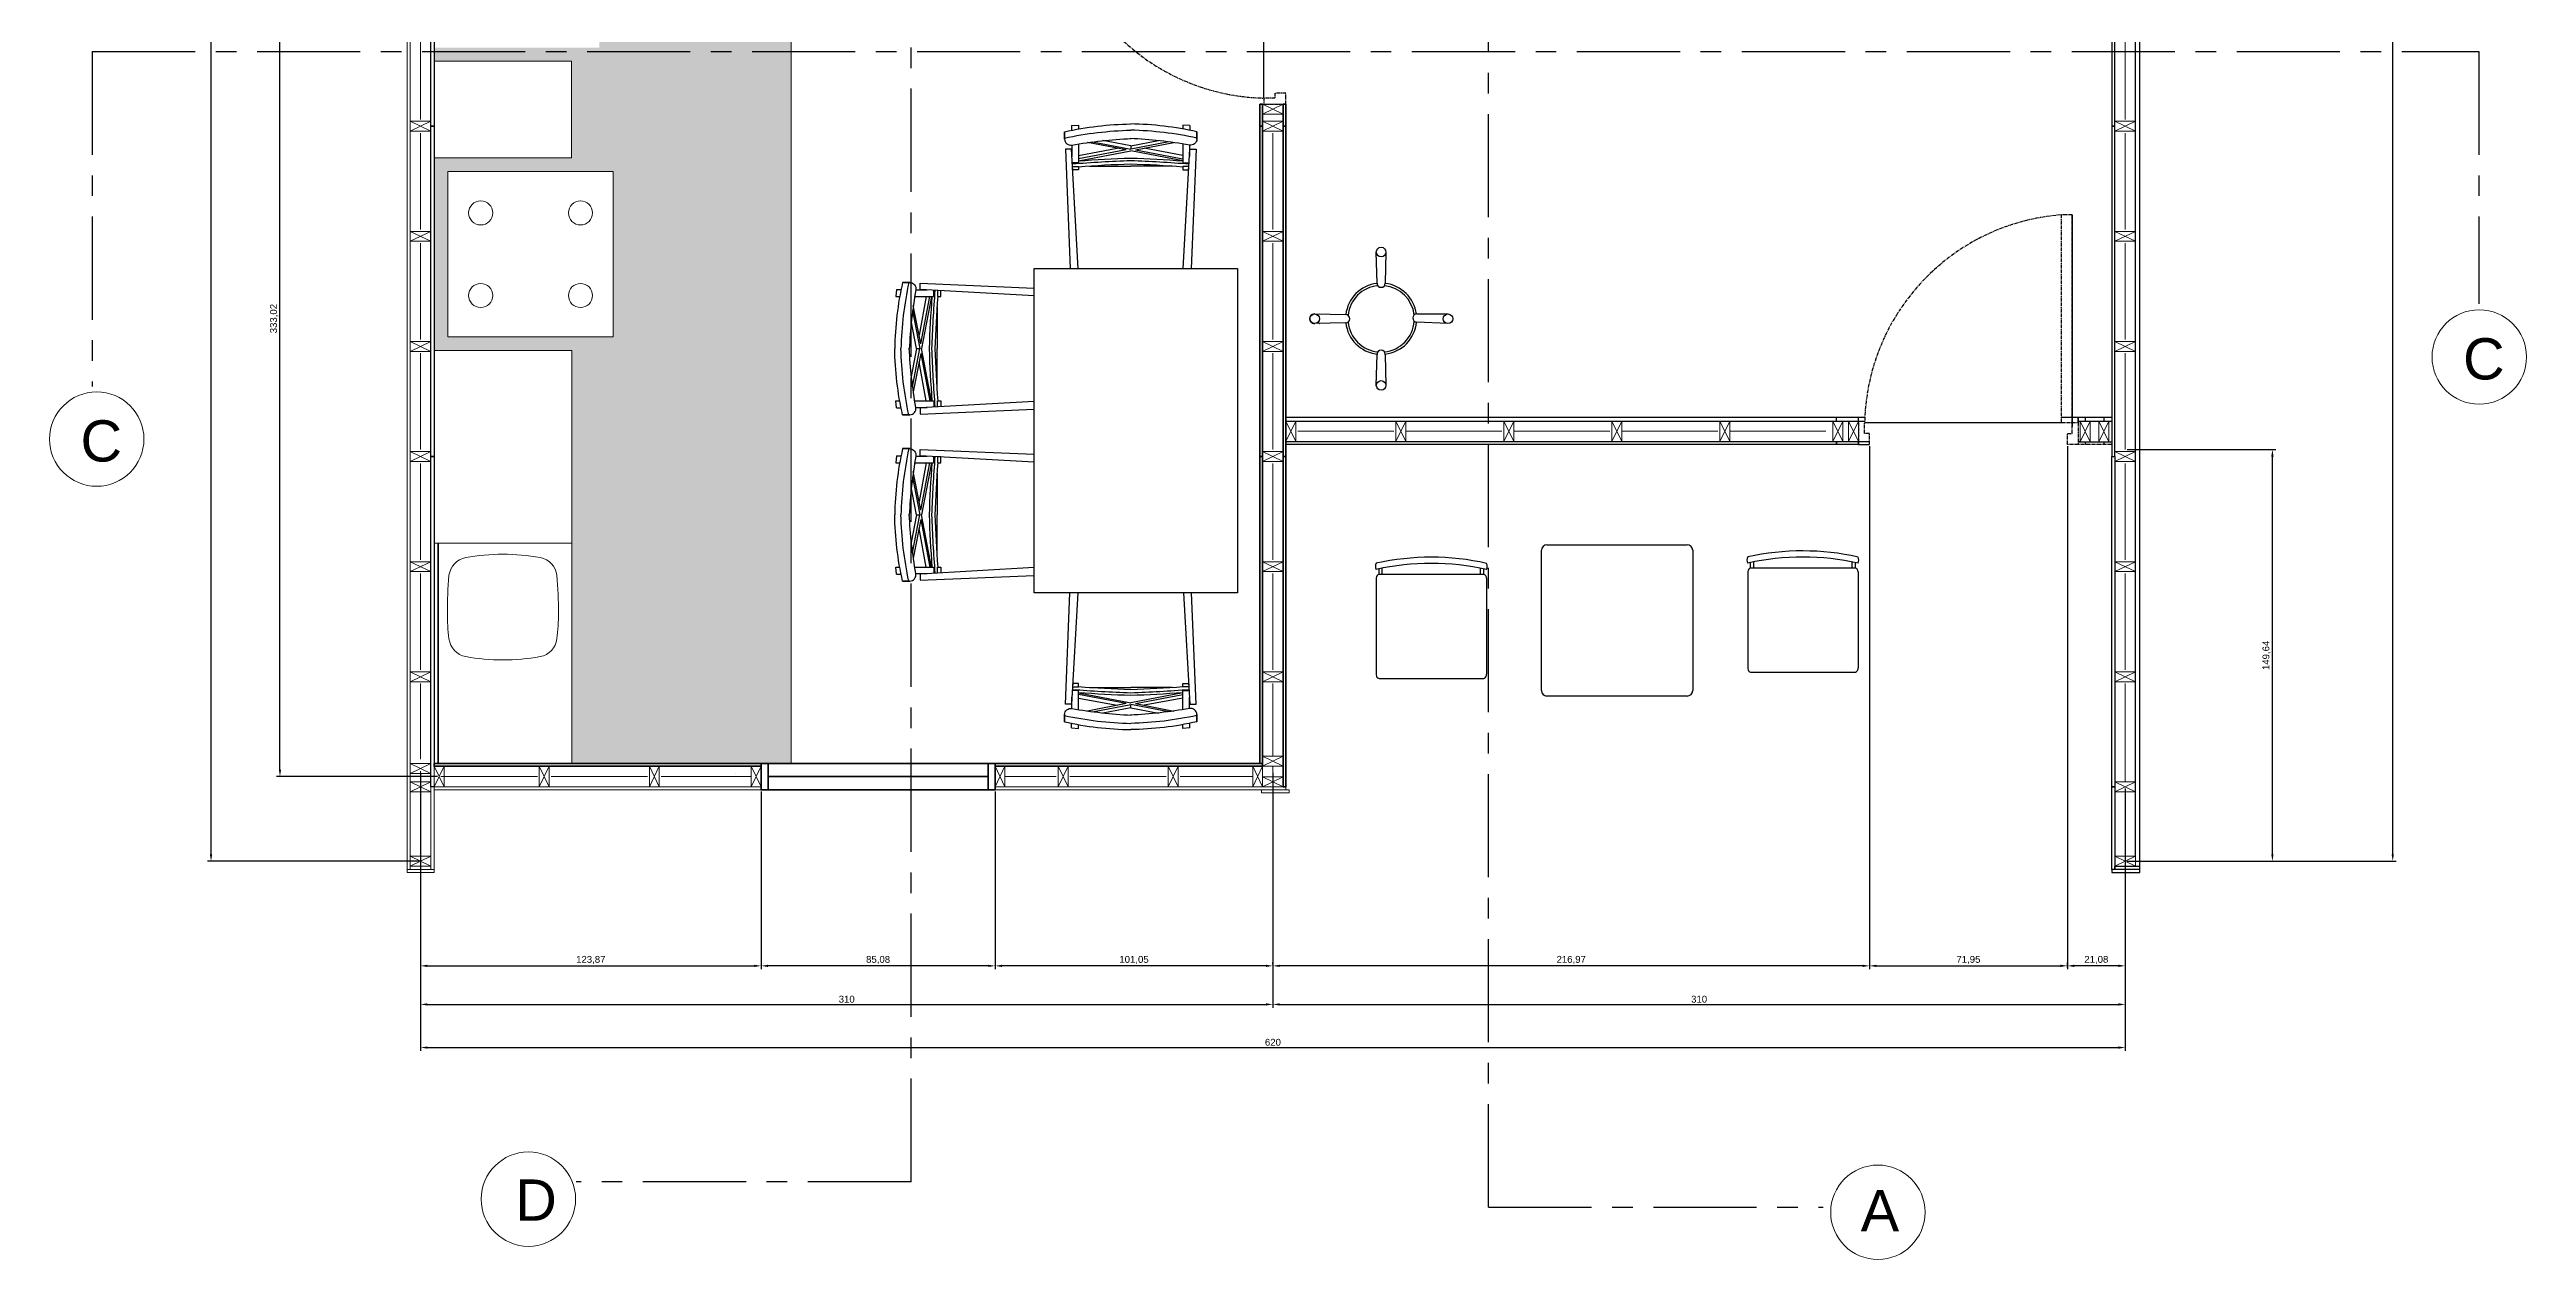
# Model space of a CAD drawing. Header units: inches. Extents: x 337 to 2410, y 226 to 1298.
# Drawn here: x 337 to 1238, y 226 to 666 of the extents above; entities that cross this region are included whole.
import ezdxf

# ---------------------------------------------------------------- set-up
doc = ezdxf.new("R2010")
doc.units = ezdxf.units.IN
doc.header["$MEASUREMENT"] = 0
doc.linetypes.add('CENTER', pattern=[2, 1.25, -0.25, 0.25, -0.25])
doc.layers.add('_AUX', color=210, linetype='Continuous', lineweight=18, plot=False)
for name, color, linetype, lineweight in [('A-ANNO-SYMB', 3, 'Continuous', 18), ('A-DETL-MBND', 3, 'Continuous', 18), ('A-DETL-MCUT', 4, 'Continuous', 25), ('A-DOOR-FULL', 4, 'Continuous', 25), ('A-ELEV-MBE1', 7, 'Continuous', 35), ('A-ELEV-MBE2', 4, 'Continuous', 25), ('A-FLOR-PATT', 8, 'Continuous', 18), ('A-FURN', 8, 'Continuous', 18), ('A-SECT-MCUT', 7, 'Continuous', 35), ('A-WALL-PATT', 8, 'Continuous', 18), ('A-WALL-STUD', 3, 'Continuous', 18)]:
    doc.layers.add(name, color=color, linetype=linetype, lineweight=lineweight)
doc.styles.get("Standard").update_dxf_attribs({"font": 'Arial.ttf'})
doc.dimstyles.new('ISO-25', dxfattribs={"dimtxt": 2.5, "dimasz": 2.5, "dimexe": 1.25, "dimexo": 0.625, "dimtad": 1, "dimtxsty": 'Standard', "dimcen": 2.5, "dimadec": 0, "dimazin": 0, "dimtfac": 1, "dimtmove": 0, "dimatfit": 3, "dimfxl": 1, "dimarcsym": 0})

# ---------------------------------------------------------------- blocks, each defined once
blk = doc.blocks.new('*D52')
at = {"color": 0, "lineweight": -2, "transparency": 16777216}
for p, q in [((472.32, 370.67), (472.32, 302.26)), ((1092.32, 370.67), (1092.32, 302.26)), ((474.82, 303.51), (1089.82, 303.51))]:
    blk.add_line(p, q, dxfattribs=at)
at = {"color": 0, "transparency": 16777216}
for points in [[(474.82, 303.93), (474.82, 303.1), (472.32, 303.51)], [(1089.82, 303.93), (1089.82, 303.1), (1092.32, 303.51)]]:
    blk.add_solid(points, dxfattribs=at)
at = {"color": 0, "transparency": 16777216, "insert": (782.32, 305.41), "char_height": 2.5, "attachment_point": 5}
blk.add_mtext('620', dxfattribs=at)
blk = doc.blocks.new('*D53')
at = {"color": 0, "lineweight": -2, "transparency": 16777216}
for p, q in [((472.32, 403.4), (472.32, 317.95)), ((782.32, 403.4), (782.32, 317.95)), ((474.82, 319.2), (779.82, 319.2))]:
    blk.add_line(p, q, dxfattribs=at)
at = {"color": 0, "transparency": 16777216}
for points in [[(474.82, 319.61), (474.82, 318.78), (472.32, 319.2)], [(779.82, 319.61), (779.82, 318.78), (782.32, 319.2)]]:
    blk.add_solid(points, dxfattribs=at)
at = {"color": 0, "transparency": 16777216, "insert": (627.32, 321.09), "char_height": 2.5, "attachment_point": 5}
blk.add_mtext('310', dxfattribs=at)
blk = doc.blocks.new('*D54')
at = {"color": 0, "lineweight": -2, "transparency": 16777216}
for p, q in [((782.32, 401.3), (782.32, 317.95)), ((1092.32, 397.69), (1092.32, 317.95)), ((784.82, 319.2), (1089.82, 319.2))]:
    blk.add_line(p, q, dxfattribs=at)
at = {"color": 0, "transparency": 16777216}
for points in [[(784.82, 319.61), (784.82, 318.78), (782.32, 319.2)], [(1089.82, 319.61), (1089.82, 318.78), (1092.32, 319.2)]]:
    blk.add_solid(points, dxfattribs=at)
at = {"color": 0, "transparency": 16777216, "insert": (937.32, 321.09), "char_height": 2.5, "attachment_point": 5}
blk.add_mtext('310', dxfattribs=at)
blk = doc.blocks.new('*D55')
at = {"color": 0, "lineweight": -2, "transparency": 16777216}
for p, q in [((1092.94, 1116.02), (1190.82, 1116.02)), ((1189.57, 373.79), (1189.57, 1113.52)), ((1092.94, 371.29), (1190.82, 371.29))]:
    blk.add_line(p, q, dxfattribs=at)
at = {"color": 0, "transparency": 16777216}
for points in [[(1189.16, 1113.52), (1189.99, 1113.52), (1189.57, 1116.02)], [(1189.16, 373.79), (1189.99, 373.79), (1189.57, 371.29)]]:
    blk.add_solid(points, dxfattribs=at)
at = {"color": 0, "transparency": 16777216, "insert": (1187.44, 743.66), "char_height": 2.5, "attachment_point": 5, "rotation": 90}
blk.add_mtext('744,72', dxfattribs=at)
blk = doc.blocks.new('*D56')
at = {"color": 0, "lineweight": -2, "transparency": 16777216}
for p, q in [((1092.94, 520.94), (1147.07, 520.94)), ((1145.82, 373.79), (1145.82, 518.44)), ((1092.94, 371.29), (1147.07, 371.29))]:
    blk.add_line(p, q, dxfattribs=at)
at = {"color": 0, "transparency": 16777216}
for points in [[(1145.4, 518.44), (1146.24, 518.44), (1145.82, 520.94)], [(1145.4, 373.79), (1146.24, 373.79), (1145.82, 371.29)]]:
    blk.add_solid(points, dxfattribs=at)
at = {"color": 0, "transparency": 16777216, "insert": (1143.69, 446.12), "char_height": 2.5, "attachment_point": 5, "rotation": 90}
blk.add_mtext('149,64', dxfattribs=at)
blk = doc.blocks.new('*D59')
at = {"color": 0, "lineweight": -2, "transparency": 16777216}
for p, q in [((471.69, 1117.22), (394.89, 1117.22)), ((396.14, 373.79), (396.14, 1114.72)), ((471.69, 371.29), (394.89, 371.29))]:
    blk.add_line(p, q, dxfattribs=at)
at = {"color": 0, "transparency": 16777216}
for points in [[(395.72, 1114.72), (396.56, 1114.72), (396.14, 1117.22)], [(395.72, 373.79), (396.56, 373.79), (396.14, 371.29)]]:
    blk.add_solid(points, dxfattribs=at)
at = {"color": 0, "transparency": 16777216, "insert": (394.01, 744.26), "char_height": 2.5, "attachment_point": 5, "rotation": 90}
blk.add_mtext('745,92', dxfattribs=at)
blk = doc.blocks.new('*D66')
at = {"color": 0, "lineweight": -2, "transparency": 16777216}
for p, q in [((596.19, 396.59), (596.19, 331.97)), ((472.32, 370.67), (472.32, 331.97)), ((474.82, 333.22), (593.69, 333.22))]:
    blk.add_line(p, q, dxfattribs=at)
at = {"color": 0, "transparency": 16777216}
for points in [[(474.82, 333.64), (474.82, 332.81), (472.32, 333.22)], [(593.69, 333.64), (593.69, 332.81), (596.19, 333.22)]]:
    blk.add_solid(points, dxfattribs=at)
at = {"color": 0, "transparency": 16777216, "insert": (534.25, 335.35), "char_height": 2.5, "attachment_point": 5}
blk.add_mtext('123,87', dxfattribs=at)
blk = doc.blocks.new('*D67')
at = {"color": 0, "lineweight": -2, "transparency": 16777216}
for p, q in [((596.19, 396.59), (596.19, 331.97)), ((681.27, 396.59), (681.27, 331.97)), ((678.77, 333.22), (598.69, 333.22))]:
    blk.add_line(p, q, dxfattribs=at)
at = {"color": 0, "transparency": 16777216}
for points in [[(598.69, 333.64), (598.69, 332.81), (596.19, 333.22)], [(678.77, 333.64), (678.77, 332.81), (681.27, 333.22)]]:
    blk.add_solid(points, dxfattribs=at)
at = {"color": 0, "transparency": 16777216, "insert": (638.73, 335.35), "char_height": 2.5, "attachment_point": 5}
blk.add_mtext('85,08', dxfattribs=at)
blk = doc.blocks.new('*D68')
at = {"color": 0, "lineweight": -2, "transparency": 16777216}
for p, q in [((681.27, 396.59), (681.27, 331.97)), ((782.32, 399.5), (782.32, 331.97)), ((779.82, 333.22), (683.77, 333.22))]:
    blk.add_line(p, q, dxfattribs=at)
at = {"color": 0, "transparency": 16777216}
for points in [[(683.77, 333.64), (683.77, 332.81), (681.27, 333.22)], [(779.82, 333.64), (779.82, 332.81), (782.32, 333.22)]]:
    blk.add_solid(points, dxfattribs=at)
at = {"color": 0, "transparency": 16777216, "insert": (731.8, 335.35), "char_height": 2.5, "attachment_point": 5}
blk.add_mtext('101,05', dxfattribs=at)
blk = doc.blocks.new('*D69')
at = {"color": 0, "lineweight": -2, "transparency": 16777216}
for p, q in [((999.28, 522.18), (999.28, 331.97)), ((782.32, 333.85), (782.32, 334.47)), ((996.78, 333.22), (784.82, 333.22))]:
    blk.add_line(p, q, dxfattribs=at)
at = {"color": 0, "transparency": 16777216}
for points in [[(784.82, 333.64), (784.82, 332.81), (782.32, 333.22)], [(996.78, 333.64), (996.78, 332.81), (999.28, 333.22)]]:
    blk.add_solid(points, dxfattribs=at)
at = {"color": 0, "transparency": 16777216, "insert": (890.8, 335.35), "char_height": 2.5, "attachment_point": 5}
blk.add_mtext('216,97', dxfattribs=at)
blk = doc.blocks.new('*D70')
at = {"color": 0, "lineweight": -2, "transparency": 16777216}
for p, q in [((999.28, 522.18), (999.28, 331.97)), ((1071.24, 522.18), (1071.24, 331.97)), ((1001.78, 333.22), (1068.74, 333.22))]:
    blk.add_line(p, q, dxfattribs=at)
at = {"color": 0, "transparency": 16777216}
for points in [[(1001.78, 333.64), (1001.78, 332.81), (999.28, 333.22)], [(1068.74, 333.64), (1068.74, 332.81), (1071.24, 333.22)]]:
    blk.add_solid(points, dxfattribs=at)
at = {"color": 0, "transparency": 16777216, "insert": (1035.26, 335.35), "char_height": 2.5, "attachment_point": 5}
blk.add_mtext('71,95', dxfattribs=at)
blk = doc.blocks.new('*D71')
at = {"color": 0, "lineweight": -2, "transparency": 16777216}
for p, q in [((1092.32, 370.67), (1092.32, 331.97)), ((1071.24, 332.6), (1071.24, 334.47)), ((1089.82, 333.22), (1073.74, 333.22))]:
    blk.add_line(p, q, dxfattribs=at)
at = {"color": 0, "transparency": 16777216}
for points in [[(1073.74, 333.64), (1073.74, 332.81), (1071.24, 333.22)], [(1089.82, 333.64), (1089.82, 332.81), (1092.32, 333.22)]]:
    blk.add_solid(points, dxfattribs=at)
at = {"color": 0, "transparency": 16777216, "insert": (1081.78, 335.35), "char_height": 2.5, "attachment_point": 5}
blk.add_mtext('21,08', dxfattribs=at)
blk = doc.blocks.new('*D73')
at = {"color": 0, "lineweight": -2, "transparency": 16777216}
for p, q in [((478.9, 735.1), (419.96, 735.1)), ((421.21, 404.57), (421.21, 732.6)), ((478.45, 402.07), (419.96, 402.07))]:
    blk.add_line(p, q, dxfattribs=at)
at = {"color": 0, "transparency": 16777216}
for points in [[(420.8, 732.6), (421.63, 732.6), (421.21, 735.1)], [(420.8, 404.57), (421.63, 404.57), (421.21, 402.07)]]:
    blk.add_solid(points, dxfattribs=at)
at = {"color": 0, "transparency": 16777216, "insert": (419.08, 568.59), "char_height": 2.5, "attachment_point": 5, "rotation": 90}
blk.add_mtext('333,02', dxfattribs=at)

msp = doc.modelspace()

# ---------------------------------------------------------------- hatches: boundary and pattern name
at = {"layer": 'A-FLOR-PATT'}
h = msp.add_hatch(dxfattribs=at)
h.set_pattern_fill('DOTS', color=0, scale=2.001937, style=0)
h.set_pattern_definition([(0, (-45321.7826, -1930.0857), (1.58903716, 3.17807433), [0, -3.17807433])])
h.paths.add_polyline_path([(607.1, 787.997), (477.274, 787.997), (477.274, 737.949), (537.386, 737.949), (537.386, 732.241), (477.274, 732.241), (477.274, 486.907), (527.323, 486.906), (527.323, 406.829), (607.1, 406.829)])
h.paths.add_polyline_path([(482.279, 561.979), (542.337, 561.979), (542.337, 622.038), (482.279, 622.038)], flags=16)
h.paths.add_polyline_path([(527.267, 662.173), (477.274, 662.173), (477.274, 627.043), (527.267, 627.043)], flags=16)
h.paths.add_polyline_path([(537.332, 727.236), (477.274, 727.236), (477.274, 667.178), (537.332, 667.178)], flags=16)
h.paths.add_polyline_path([(527.321, 556.975), (477.274, 556.975), (477.274, 486.907), (527.321, 486.907)], flags=16)

# ---------------------------------------------------------------- linework, layer by layer
at = {"color": 3, "linetype": 'CENTER', "ltscale": 30}
for p, q in [((650.703, 254.712), (650.703, 1276.538)), ((860.703, 245.479), (860.703, 1278.799)), ((352.883, 665.692), (1220.843, 665.692)), ((352.883, 665.692), (352.883, 543.93)), ((1220.843, 665.692), (1220.843, 573.93)), ((650.703, 254.712), (528.941, 254.712)), ((860.703, 245.479), (982.465, 245.479))]:
    msp.add_line(p, q, dxfattribs=at)
for p, q in [((1097.576, 367.19), (1097.576, 1120.124)), ((779.065, 648.785), (779.065, 720.41)), ((1073.012, 606.307), (1073.012, 529.335)), ((695.485, 468.864), (695.485, 586.864)), ((695.485, 586.864), (769.485, 586.864)), ((769.485, 586.864), (769.485, 468.864)), ((820.174, 581.466), (819.924, 592.783)), ((823.424, 592.781), (823.174, 581.466)), ((797.478, 570.281), (808.793, 570.031)), ((799.228, 570.281), (799.19, 570.243)), ((834.698, 570.281), (846.019, 570.281)), ((808.793, 567.031), (797.476, 566.781)), ((799.19, 566.819), (799.228, 566.781)), ((845.939, 566.782), (834.632, 567.281)), ((819.924, 544.281), (820.174, 555.597)), ((823.174, 555.597), (823.424, 544.279)), ((987.292, 531.353), (987.292, 532.751)), ((995.287, 531.353), (995.287, 532.75)), ((1077.731, 532.75), (1077.731, 531.302)), ((1084.527, 532.75), (1084.527, 531.302)), ((787.073, 531.353), (997.522, 531.353)), ((995.287, 522.808), (787.073, 522.808)), ((987.292, 523.807), (987.292, 523.857)), ((995.287, 530.803), (995.287, 531.353)), ((995.287, 522.808), (999.284, 522.808)), ((997.508, 530.803), (1069.015, 530.803)), ((1075.233, 531.302), (1087.364, 531.302)), ((1075.932, 523.807), (1075.233, 523.807)), ((1075.233, 523.807), (1087.364, 523.807)), ((1077.731, 523.807), (1077.731, 522.812)), ((1084.527, 523.807), (1084.527, 522.808)), ((820.903, 475.584), (820.903, 477.602)), ((822.103, 475.584), (822.103, 477.847)), ((857.824, 475.584), (857.824, 477.823)), ((859.024, 475.584), (859.024, 477.576)), ((879.981, 433.34), (879.981, 484.34)), ((881.981, 486.34), (932.981, 486.34)), ((934.981, 484.34), (934.981, 433.34)), ((956.044, 477.887), (956.044, 479.904)), ((994.165, 477.887), (956.044, 477.887)), ((957.244, 477.887), (957.244, 480.149)), ((992.965, 477.887), (992.965, 480.126)), ((994.165, 477.887), (994.165, 479.879)), ((769.485, 468.864), (695.485, 468.864)), ((819.903, 474.384), (819.903, 438.9)), ((859.024, 475.584), (820.903, 475.584)), ((860.024, 474.155), (860.024, 439.319)), ((955.044, 476.687), (955.044, 441.202)), ((995.165, 476.458), (995.165, 441.621)), ((820.903, 437.72), (859.024, 437.72)), ((956.044, 440.023), (994.165, 440.023)), ((932.981, 431.34), (881.981, 431.34)), ((788.174, 397.22), (788.174, 397.22))]:
    msp.add_line(p, q)
at = {"color": 7}
for p, q in [((706.527, 636.503), (706.527, 633.889)), ((709.083, 638.758), (711.643, 638.913)), ((709.083, 638.758), (709.083, 637.058)), ((709.233, 631.678), (709.233, 627.523)), ((711.643, 638.913), (711.643, 637.552)), ((711.643, 632.086), (711.643, 625.248)), ((728.895, 629.92), (714.871, 632.61)), ((716.757, 632.861), (730.605, 630.243)), ((730.605, 631.454), (720.523, 633.337)), ((730.605, 631.454), (740.688, 633.337)), ((744.454, 632.861), (730.605, 630.243)), ((730.605, 631.454), (730.605, 630.243)), ((732.315, 629.92), (746.34, 632.61)), ((752.128, 638.758), (749.567, 638.913)), ((749.567, 638.913), (749.567, 637.552)), ((749.567, 632.086), (749.567, 625.248)), ((751.977, 631.678), (751.977, 627.523)), ((752.128, 638.758), (752.128, 637.058)), ((754.684, 636.503), (754.684, 633.889)), ((711.643, 625.204), (709.365, 625.197)), ((709.441, 623.846), (711.643, 623.846)), ((709.534, 622.644), (709.441, 623.846)), ((711.643, 622.644), (709.534, 622.644)), ((711.643, 627.915), (725.685, 630.536)), ((728.895, 629.92), (711.643, 626.659)), ((711.643, 625.956), (730.605, 629.592)), ((711.643, 623.72), (711.643, 622.644)), ((715.557, 623.997), (730.605, 623.997)), ((749.567, 625.956), (730.605, 629.592)), ((745.654, 623.997), (730.605, 623.997)), ((732.315, 629.92), (749.567, 626.659)), ((749.567, 627.915), (735.526, 630.536)), ((749.567, 625.204), (751.845, 625.197)), ((751.769, 623.846), (749.567, 623.846)), ((749.567, 623.72), (749.567, 622.644)), ((749.567, 622.644), (751.677, 622.644)), ((751.677, 622.644), (751.769, 623.846)), ((645.394, 579.191), (645.239, 576.63)), ((645.239, 576.63), (646.6, 576.63)), ((645.394, 579.191), (647.095, 579.191)), ((647.649, 581.747), (650.263, 581.747)), ((652.066, 576.63), (658.905, 576.63)), ((652.474, 579.04), (656.629, 579.04)), ((656.237, 576.63), (653.616, 562.589)), ((654.232, 559.378), (657.493, 576.63)), ((658.196, 576.63), (654.56, 557.668)), ((658.948, 576.63), (658.955, 578.909)), ((661.509, 578.74), (660.306, 578.832)), ((660.306, 578.832), (660.306, 576.63)), ((660.432, 576.63), (661.509, 576.63)), ((661.509, 576.63), (661.509, 578.74)), ((652.698, 557.668), (650.816, 567.751)), ((651.291, 571.517), (653.909, 557.668)), ((654.232, 559.378), (651.542, 573.403)), ((660.156, 572.717), (660.156, 557.668)), ((652.698, 557.668), (650.816, 547.586)), ((651.291, 543.82), (653.909, 557.668)), ((654.232, 555.958), (651.542, 541.934)), ((652.698, 557.668), (653.909, 557.668)), ((656.237, 538.706), (653.616, 552.748)), ((654.232, 555.958), (657.493, 538.706)), ((658.196, 538.706), (654.56, 557.668)), ((660.156, 542.62), (660.156, 557.668)), ((645.239, 538.706), (646.6, 538.706)), ((645.394, 536.146), (645.239, 538.706)), ((645.394, 536.146), (647.095, 536.146)), ((647.649, 533.59), (650.263, 533.59)), ((652.066, 538.706), (658.905, 538.706)), ((652.474, 536.296), (656.629, 536.296)), ((658.948, 538.706), (658.955, 536.428)), ((660.306, 536.505), (660.306, 538.706)), ((661.509, 536.597), (660.306, 536.505)), ((660.432, 538.706), (661.509, 538.706)), ((661.509, 538.706), (661.509, 536.597)), ((645.394, 518.741), (645.239, 516.181)), ((645.239, 516.181), (646.6, 516.181)), ((645.394, 518.741), (647.095, 518.741)), ((647.649, 521.297), (650.263, 521.297)), ((652.066, 516.181), (658.905, 516.181)), ((652.474, 518.591), (656.629, 518.591)), ((656.237, 516.181), (653.616, 502.139)), ((654.232, 498.928), (657.493, 516.181)), ((658.196, 516.181), (654.56, 497.219)), ((658.948, 516.181), (658.955, 518.459)), ((661.509, 518.29), (660.306, 518.382)), ((660.306, 518.382), (660.306, 516.181)), ((660.432, 516.181), (661.509, 516.181)), ((661.509, 516.181), (661.509, 518.29)), ((652.698, 497.219), (650.816, 507.301)), ((651.291, 511.067), (653.909, 497.219)), ((654.232, 498.928), (651.542, 512.953)), ((660.156, 512.267), (660.156, 497.219)), ((652.698, 497.219), (650.816, 487.136)), ((651.291, 483.37), (653.909, 497.219)), ((654.232, 495.509), (651.542, 481.484)), ((652.698, 497.219), (653.909, 497.219)), ((654.232, 495.509), (657.493, 478.257)), ((658.196, 478.257), (654.56, 497.219)), ((660.156, 482.17), (660.156, 497.219)), ((656.237, 478.257), (653.616, 492.298)), ((645.239, 478.257), (646.6, 478.257)), ((645.394, 475.696), (645.239, 478.257)), ((652.066, 478.257), (658.905, 478.257)), ((658.948, 478.257), (658.955, 475.978)), ((660.306, 476.055), (660.306, 478.257)), ((660.432, 478.257), (661.509, 478.257)), ((661.509, 478.257), (661.509, 476.147)), ((645.394, 475.696), (647.095, 475.696)), ((647.649, 473.14), (650.263, 473.14)), ((652.474, 475.847), (656.629, 475.847)), ((661.509, 476.147), (660.306, 476.055)), ((711.643, 433.296), (709.365, 433.303)), ((709.534, 435.856), (709.441, 434.654)), ((709.441, 434.654), (711.643, 434.654)), ((711.643, 435.856), (709.534, 435.856)), ((711.643, 434.78), (711.643, 435.856)), ((711.643, 426.414), (711.643, 433.252)), ((711.643, 432.544), (730.605, 428.908)), ((715.557, 434.503), (730.605, 434.503)), ((745.654, 434.503), (730.605, 434.503)), ((749.567, 432.544), (730.605, 428.908)), ((749.567, 434.78), (749.567, 435.856)), ((749.567, 435.856), (751.677, 435.856)), ((751.769, 434.654), (749.567, 434.654)), ((749.567, 433.296), (751.845, 433.303)), ((749.567, 426.414), (749.567, 433.252)), ((751.677, 435.856), (751.769, 434.654)), ((706.527, 421.997), (706.527, 424.611)), ((709.233, 426.822), (709.233, 430.977)), ((728.895, 428.58), (711.643, 431.841)), ((711.643, 430.585), (725.685, 427.964)), ((728.895, 428.58), (714.871, 425.89)), ((716.757, 425.639), (730.605, 428.257)), ((730.605, 427.046), (720.523, 425.163)), ((730.605, 427.046), (730.605, 428.257)), ((744.454, 425.639), (730.605, 428.257)), ((730.605, 427.046), (740.688, 425.163)), ((732.315, 428.58), (749.567, 431.841)), ((732.315, 428.58), (746.34, 425.89)), ((749.567, 430.585), (735.526, 427.964)), ((751.977, 426.822), (751.977, 430.977)), ((754.684, 421.997), (754.684, 424.611)), ((709.083, 419.742), (709.083, 421.442)), ((709.083, 419.742), (711.643, 419.587)), ((711.643, 419.587), (711.643, 420.948)), ((749.567, 419.587), (749.567, 420.948)), ((752.128, 419.742), (749.567, 419.587)), ((752.128, 419.742), (752.128, 421.442))]:
    msp.add_line(p, q, dxfattribs=at)
for points in [[(706.527, 633.889), (706.527, 636.503, -0.0535275), (730.605, 639.364, -0.0826873)], [(706.527, 634.243, -0.0476607), (730.605, 637.104)], [(706.527, 633.889, 0.4480296), (709.233, 631.678, -0.0317489), (730.756, 634.088, 0.0350249)], [(754.684, 633.889, -0.4480296), (751.977, 631.678, 0.0317489), (730.455, 634.088, -0.0350249)], [(754.684, 633.889), (754.684, 636.503, 0.0535275), (730.605, 639.364, 0.0826873)], [(754.684, 634.243, 0.0476607), (730.605, 637.104)], [(650.263, 581.747), (647.649, 581.747, 0.0535275), (644.788, 557.668, 0.0826873)], [(649.909, 581.747, 0.0476607), (647.048, 557.668)], [(650.263, 581.747, -0.4480296), (652.474, 579.04, 0.0317489), (650.064, 557.518, -0.0350249)], [(650.263, 533.59), (647.649, 533.59, -0.0535275), (644.788, 557.668, -0.0826873)], [(649.909, 533.59, -0.0476607), (647.048, 557.668)], [(650.263, 533.59, 0.4480296), (652.474, 536.296, -0.0317489), (650.064, 557.819, 0.0350249)], [(650.263, 521.297), (647.649, 521.297, 0.0535275), (644.788, 497.219, 0.0826873)], [(649.909, 521.297, 0.0476607), (647.048, 497.219)], [(650.263, 521.297, -0.4480296), (652.474, 518.591, 0.0317489), (650.064, 497.068, -0.0350249)], [(650.263, 473.14), (647.649, 473.14, -0.0535275), (644.788, 497.219, -0.0826873)], [(649.909, 473.14, -0.0476607), (647.048, 497.219)], [(650.263, 473.14, 0.4480296), (652.474, 475.847, -0.0317489), (650.064, 497.369, 0.0350249)], [(706.527, 424.611, -0.4480296), (709.233, 426.822, 0.0317489), (730.756, 424.412, -0.0350249)], [(706.527, 424.611), (706.527, 421.997, 0.0535275), (730.605, 419.136, 0.0826873)], [(706.527, 424.257, 0.0476607), (730.605, 421.396)], [(754.684, 424.611, 0.4480296), (751.977, 426.822, -0.0317489), (730.455, 424.412, 0.0350249)], [(754.684, 424.611), (754.684, 421.997, -0.0535275), (730.605, 419.136, -0.0826873)], [(754.684, 424.257, -0.0476607), (730.605, 421.396)]]:
    msp.add_lwpolyline(points, format="xyb", dxfattribs=at)
for points in [[(711.538, 586.864), (709.083, 630.175), (706.827, 630.175), (708.634, 586.864)], [(749.672, 586.864), (752.128, 630.175), (754.383, 630.175), (752.576, 586.864)], [(695.485, 576.837), (653.978, 579.191), (653.978, 581.446), (695.485, 579.715)], [(695.485, 538.499), (653.978, 536.146), (653.978, 533.891), (695.485, 535.622)], [(695.485, 516.388), (653.978, 518.741), (653.978, 520.996), (695.485, 519.265)], [(695.485, 478.05), (653.978, 475.696), (653.978, 473.441), (695.485, 475.172)], [(711.381, 468.864), (709.083, 428.325), (706.827, 428.325), (708.518, 468.864)], [(749.829, 468.864), (752.128, 428.325), (754.383, 428.325), (752.692, 468.864)]]:
    msp.add_lwpolyline(points, dxfattribs=at)
for centre in [(821.674, 592.781), (797.478, 568.531), (845.978, 568.531), (821.674, 544.281)]:
    msp.add_circle(centre, 1.75)
for centre, start, end in [((745.798, 168.386), 91.901747, 94.561283), ((745.798, 169.288), 91.901747, 94.278471), ((745.798, 167.178), 91.901747, 94.278471), ((715.412, 169.288), 85.721529, 88.098253), ((715.412, 168.386), 85.438717, 88.098253), ((715.412, 167.178), 85.721529, 88.098253), ((1114.865, 542.475), 175.721529, 178.098253), ((1115.767, 542.475), 175.438717, 178.098253), ((1116.974, 542.475), 175.721529, 178.098253), ((1114.865, 572.861), 181.901747, 184.278471), ((1115.767, 572.861), 181.901747, 184.561283), ((1116.974, 572.861), 181.901747, 184.278471), ((1114.865, 482.026), 175.721529, 178.098253), ((1115.767, 482.026), 175.438717, 178.098253), ((1116.974, 482.026), 175.721529, 178.098253), ((1114.865, 512.412), 181.901747, 184.278471), ((1115.767, 512.412), 181.901747, 184.561283), ((1116.974, 512.412), 181.901747, 184.278471), ((745.798, 890.114), 265.438717, 268.098253), ((745.798, 891.322), 265.721529, 268.098253), ((745.798, 889.212), 265.721529, 268.098253), ((715.412, 891.322), 271.901747, 274.278471), ((715.412, 890.114), 271.901747, 274.561283), ((715.412, 889.212), 271.901747, 274.278471)]:
    msp.add_arc(centre, 457.817, start, end, dxfattribs=at)
for centre, radius, start, end in [((821.674, 568.531), 12.935, 96.648254, 173.342146), ((821.674, 568.531), 12.094, 95.69268, 174.13545), ((821.674, 581.466), 1.5, 180, 0), ((821.674, 568.531), 12.094, 6.589407, 84.30732), ((821.674, 568.531), 12.935, 7.730171, 83.351746), ((797.478, 568.531), 1.75, 87.468666, 272.592724), ((808.793, 568.531), 1.5, 270, 90), ((821.674, 568.531), 12.094, 275.692681, 355.614977), ((834.665, 568.781), 1.5, 88.734333, 268.734333), ((821.674, 568.531), 12.935, 186.657854, 263.351746), ((821.674, 568.531), 12.094, 185.86455, 264.307319), ((821.674, 568.531), 12.935, 276.648254, 354.474213), ((821.674, 555.597), 1.5, 360, 180), ((821.627, 478.499), 2.052, 147.109297, 212.890687), ((839.904, 389.917), 91.899, 77.358359, 102.570393), ((839.904, 387.688), 91.899, 77.358359, 102.570393), ((857.417, 478.474), 2.829, 336.79987, 23.20013), ((881.981, 484.34), 2, 90, 180), ((932.981, 484.34), 2, 0, 90), ((956.767, 480.801), 2.052, 147.109297, 212.890687), ((975.045, 392.219), 91.899, 77.358359, 102.570393), ((975.045, 389.991), 91.899, 77.358359, 102.570393), ((956.396, 476.577), 1.356, 105.021235, 175.344579), ((993.657, 476.467), 1.508, 359.658862, 70.323381), ((992.558, 480.776), 2.829, 336.79987, 23.20013), ((821.255, 474.274), 1.356, 105.021235, 175.344579), ((858.516, 474.164), 1.508, 359.658862, 70.323381), ((993.599, 441.489), 1.571, 291.105156, 4.839771), ((821.191, 438.978), 1.29, 176.522837, 257.111454), ((858.458, 439.186), 1.571, 291.105156, 4.839771), ((881.981, 433.34), 2, 180, 270), ((932.981, 433.34), 2, 270, 0), ((956.332, 441.28), 1.29, 176.522837, 257.111454)]:
    msp.add_arc(centre, radius, start, end)
at = {"layer": '_AUX', "color": 0}
for points in [[(607.1, 787.997), (477.274, 787.997), (477.274, 737.949), (537.386, 737.949), (537.386, 732.241), (477.274, 732.241), (477.274, 486.907), (527.323, 486.906), (527.323, 406.829), (607.1, 406.829)], [(527.267, 662.173), (477.274, 662.173), (477.274, 627.043), (527.267, 627.043)], [(482.279, 561.979), (542.337, 561.979), (542.337, 622.038), (482.279, 622.038)], [(527.321, 556.975), (477.274, 556.975), (477.274, 486.907), (527.321, 486.907)]]:
    msp.add_lwpolyline(points, close=True, dxfattribs=at)
at = {"layer": 'A-ANNO-SYMB'}
for centre in [(1221.046, 554.618), (354.563, 524.769), (511.551, 248.389), (1002.327, 243.619)]:
    msp.add_circle(centre, 17.163, dxfattribs=at)
at = {"layer": 'A-DETL-MBND', "color": 0}
msp.add_line((467.465, 367.191), (467.465, 368.292), dxfattribs=at)
for points in [[(468.566, 761.172), (468.566, 368.292), (467.465, 368.292), (467.465, 758.669)], [(468.566, 368.292), (476.073, 368.292), (476.073, 369.493), (468.566, 369.493)], [(467.465, 368.292), (477.274, 368.292), (477.274, 367.191), (467.465, 367.191)]]:
    msp.add_lwpolyline(points, dxfattribs=at)
for points in [[(476.073, 368.292), (476.073, 398.321), (477.274, 398.321), (477.274, 368.292)], [(596.19, 398.321), (596.19, 397.22), (477.274, 397.22), (477.274, 398.321)], [(787.073, 398.321), (787.073, 397.22), (681.272, 397.22), (681.272, 398.321)], [(788.174, 396.119), (788.174, 397.22), (778.165, 397.22), (778.165, 396.119)]]:
    msp.add_lwpolyline(points, close=True, dxfattribs=at)
at = {"layer": 'A-DETL-MCUT', "color": 0}
for points in [[(477.274, 673.588), (477.274, 638.553), (476.073, 638.553), (476.073, 761.172)], [(477.274, 398.321), (477.274, 398.321), (476.073, 398.321), (476.073, 518.437), (477.274, 518.437), (477.274, 405.828)], [(1097.576, 368.292), (1088.565, 368.292), (1088.565, 369.493), (1097.576, 369.493)], [(1097.576, 368.291), (1087.364, 368.291), (1087.364, 367.19), (1097.576, 367.19)]]:
    msp.add_lwpolyline(points, dxfattribs=at)
for points in [[(1088.565, 638.553), (1088.565, 758.669), (1087.364, 758.669), (1087.364, 638.553)], [(476.073, 518.437), (476.073, 638.553), (477.274, 638.553), (477.274, 518.437)], [(1088.565, 518.437), (1088.565, 638.553), (1087.364, 638.553), (1087.364, 518.437)], [(1087.364, 398.321), (1087.364, 518.437), (1088.565, 518.437), (1088.565, 398.321)], [(1087.364, 368.291), (1087.364, 398.32), (1088.565, 398.32), (1088.565, 368.291)]]:
    msp.add_lwpolyline(points, close=True, dxfattribs=at)
at = {"layer": 'A-DOOR-FULL', "color": 0, "linetype": 'CENTER'}
for p, q in [((995.287, 530.803), (995.287, 522.808)), ((997.508, 526.805), (997.508, 530.803)), ((999.284, 526.805), (997.508, 526.805)), ((999.284, 522.808), (999.284, 526.805)), ((1071.236, 522.808), (1071.236, 526.805)), ((1071.236, 526.805), (1073.012, 526.805)), ((1087.364, 522.808), (1071.236, 522.808)), ((1073.012, 530.803), (1075.233, 530.803)), ((1073.012, 526.805), (1073.012, 530.803)), ((1075.233, 530.803), (1075.233, 522.808))]:
    msp.add_line(p, q, dxfattribs=at)
for points in [[(779.065, 648.785), (779.065, 646.561), (787.073, 646.561), (787.073, 650.565), (783.069, 650.565), (783.069, 648.785), (779.065, 648.785)], [(1069.015, 606.307), (1069.015, 530.803), (1073.012, 530.803), (1073.012, 606.307), (1069.015, 606.307)]]:
    msp.add_lwpolyline(points, dxfattribs=at)
for centre, radius, start, end in [((780.812, 726.37), 77.605, 184.404655, 268.71036), ((1074.965, 529.059), 77.477, 94.404655, 178.71036)]:
    msp.add_arc(centre, radius, start, end, dxfattribs=at)
at = {"layer": 'A-ELEV-MBE1', "color": 0}
for p, q in [((596.189, 406.829), (681.272, 406.829)), ((596.19, 397.22), (681.272, 397.22))]:
    msp.add_line(p, q, dxfattribs=at)
at = {"layer": 'A-ELEV-MBE1', "color": 0, "linetype": 'Continuous'}
msp.add_line((598.692, 402.074), (678.718, 402.074), dxfattribs=at)
at = {"layer": 'A-ELEV-MBE1', "color": 0}
for points in [[(596.189, 406.829), (598.692, 406.829), (598.692, 397.22), (596.19, 397.22)], [(678.769, 406.829), (681.271, 406.829), (681.272, 397.22), (678.769, 397.22)]]:
    msp.add_lwpolyline(points, close=True, dxfattribs=at)
at = {"layer": 'A-ELEV-MBE2', "color": 0}
for p, q in [((1096.073, 373.097), (1096.073, 1114.214)), ((787.073, 532.751), (997.576, 532.75)), ((1069.015, 532.75), (1087.364, 532.75)), ((787.073, 523.857), (999.284, 523.857))]:
    msp.add_line(p, q, dxfattribs=at)
at = {"layer": 'A-FURN', "color": 0}
for p, q in [((777.564, 466.887), (777.564, 587.004)), ((477.273, 406.829), (477.274, 486.907)), ((477.274, 486.907), (527.323, 486.907)), ((527.323, 486.907), (527.321, 406.829)), ((527.321, 406.829), (477.273, 406.829))]:
    msp.add_line(p, q, dxfattribs=at)
at = {"layer": 'A-FURN', "color": 0, "linetype": 'Continuous'}
msp.add_line((586.952, 403.337), (586.952, 403.337), dxfattribs=at)
at = {"layer": 'A-FURN', "color": 0}
for points in [[(477.274, 662.173), (477.274, 627.043), (527.267, 627.043), (527.267, 662.173)], [(542.337, 622.038), (542.337, 561.979), (482.279, 561.979), (482.279, 622.038)], [(477.274, 486.907), (527.321, 486.907), (527.321, 556.975), (477.274, 556.975)]]:
    msp.add_lwpolyline(points, close=True, dxfattribs=at)
for centre in [(494.202, 607.023), (530.503, 607.023), (494.202, 576.994), (530.503, 576.994)]:
    msp.add_circle(centre, 4.38, dxfattribs=at)
for centre, radius, start, end in [((490.123, 474.29), 7.507, 100.381239, 172.769996), ((490.123, 474.29), 7.507, 100.381239, 172.769996), ((502.298, 407.83), 75.073, 90, 100.381239), ((502.298, 407.83), 75.073, 90, 100.381239), ((502.298, 407.83), 75.073, 79.618761, 90), ((502.298, 407.83), 75.073, 79.618761, 90), ((514.473, 474.29), 7.507, 7.230004, 79.618761), ((514.473, 474.29), 7.507, 7.230004, 79.618761), ((638.419, 461.586), 156.34, 174.991656, 180.001297), ((638.419, 461.586), 156.34, 174.991656, 180.001297), ((366.178, 461.586), 156.34, 359.998703, 5.008344), ((366.178, 461.586), 156.34, 359.998703, 5.008344), ((557.151, 461.582), 75.073, 180, 187.230004), ((557.151, 461.582), 75.073, 180, 187.230004), ((447.445, 461.582), 75.073, 352.769996, 0), ((447.445, 461.582), 75.073, 352.769996, 0), ((490.123, 453.079), 7.507, 187.230004, 259.618761), ((490.123, 453.079), 7.507, 187.230004, 259.618761), ((514.473, 453.079), 7.507, 280.381239, 352.769996), ((514.473, 453.079), 7.507, 280.381239, 352.769996), ((502.298, 519.538), 75.073, 259.618761, 270), ((502.298, 519.538), 75.073, 259.618761, 270), ((502.298, 519.538), 75.073, 270, 280.381239), ((502.298, 519.538), 75.073, 270, 280.381239)]:
    msp.add_arc(centre, radius, start, end, dxfattribs=at)
at = {"layer": 'A-SECT-MCUT', "color": 0}
for p, q in [((1075.233, 532.75), (1075.233, 530.803)), ((987.292, 522.808), (987.292, 523.807)), ((995.287, 523.807), (995.287, 522.808)), ((478.775, 406.829), (478.776, 486.907))]:
    msp.add_line(p, q, dxfattribs=at)
for points in [[(777.564, 638.553), (778.565, 638.553), (778.565, 646.561), (777.564, 646.561)], [(787.073, 638.553), (786.072, 638.553), (786.072, 646.561), (787.073, 646.561)], [(778.565, 638.553), (778.565, 518.437), (777.564, 518.437), (777.564, 638.553)], [(787.073, 638.553), (787.073, 518.437), (786.072, 518.437), (786.072, 638.553)], [(778.565, 518.437), (778.565, 406.829), (777.564, 406.829), (777.564, 518.437)], [(787.073, 518.437), (787.073, 398.321), (786.072, 398.321), (786.072, 518.437)], [(477.274, 406.829), (596.189, 406.829), (596.189, 405.828), (477.274, 405.828)], [(681.272, 406.829), (778.565, 406.829), (778.565, 405.828), (681.272, 405.828)]]:
    msp.add_lwpolyline(points, close=True, dxfattribs=at)
at = {"layer": 'A-WALL-PATT', "color": 0, "ltscale": 0.1}
for p, q in [((472.319, 676.089), (472.319, 641.055)), ((1092.319, 676.089), (1092.319, 641.055)), ((472.319, 636.051), (472.319, 601.017)), ((782.319, 636.051), (782.319, 601.017)), ((1092.319, 636.051), (1092.319, 601.017)), ((472.319, 596.012), (472.319, 560.978)), ((782.319, 596.012), (782.319, 560.978)), ((1092.319, 596.012), (1092.319, 560.978)), ((472.319, 555.973), (472.319, 520.939)), ((782.319, 555.973), (782.319, 520.939)), ((1092.319, 555.973), (1092.319, 520.939)), ((791.37, 527.604), (826.347, 527.604)), ((830.643, 527.604), (865.619, 527.604)), ((869.916, 527.604), (904.892, 527.604)), ((909.189, 527.604), (944.165, 527.604)), ((948.461, 527.604), (983.438, 527.604)), ((472.319, 515.934), (472.319, 480.901)), ((782.319, 515.934), (782.319, 480.901)), ((1092.319, 515.934), (1092.319, 480.901)), ((472.319, 475.896), (472.319, 440.862)), ((782.319, 475.896), (782.319, 440.862)), ((1092.319, 475.896), (1092.319, 440.862)), ((472.319, 435.857), (472.319, 408.33)), ((782.319, 435.857), (782.319, 409.432)), ((1092.319, 435.858), (1092.319, 400.121)), ((782.319, 405.828), (782.319, 401.925)), ((472.319, 400.122), (472.319, 404.026)), ((472.319, 396.519), (472.319, 373.097)), ((479.676, 402.075), (514.81, 402.074)), ((519.815, 402.074), (554.849, 402.074)), ((559.854, 402.074), (592.586, 402.074)), ((684.875, 402.074), (703.493, 402.074)), ((708.497, 402.074), (743.531, 402.074)), ((748.536, 402.074), (774.962, 402.074)), ((1092.319, 396.518), (1092.319, 373.097))]:
    msp.add_line(p, q, dxfattribs=at)
at = {"layer": 'A-WALL-STUD', "color": 0}
for p, q in [((476.073, 640.355), (468.566, 636.751)), ((468.566, 640.355), (476.073, 636.751)), ((786.072, 646.561), (778.565, 642.957)), ((778.565, 646.561), (786.072, 642.957)), ((786.072, 640.355), (778.565, 636.751)), ((778.565, 640.355), (786.072, 636.751)), ((1088.565, 640.355), (1096.073, 636.751)), ((1096.073, 640.355), (1088.565, 636.751)), ((476.073, 600.316), (468.566, 596.713)), ((468.566, 600.316), (476.073, 596.713)), ((786.072, 600.316), (778.565, 596.713)), ((778.565, 600.316), (786.072, 596.713)), ((1088.565, 600.316), (1096.073, 596.713)), ((1096.073, 600.316), (1088.565, 596.713)), ((476.073, 560.277), (468.566, 556.674)), ((468.566, 560.277), (476.073, 556.674)), ((786.072, 560.277), (778.565, 556.674)), ((778.565, 560.277), (786.072, 556.674)), ((1088.565, 560.277), (1096.073, 556.674)), ((1096.073, 560.277), (1088.565, 556.674)), ((787.073, 523.857), (790.671, 531.352)), ((787.073, 531.352), (790.671, 523.857)), ((827.046, 523.857), (830.644, 531.352)), ((827.046, 531.352), (830.644, 523.857)), ((866.319, 523.857), (869.916, 531.352)), ((866.319, 531.352), (869.916, 523.857)), ((905.592, 523.857), (909.189, 531.352)), ((905.592, 531.352), (909.189, 523.857)), ((944.864, 523.857), (948.462, 531.351)), ((944.864, 531.351), (948.462, 523.857)), ((989.539, 531.353), (985.942, 531.353)), ((985.942, 531.353), (985.942, 523.858)), ((989.539, 523.858), (985.942, 531.353)), ((989.539, 531.353), (985.942, 523.858)), ((985.942, 523.858), (989.539, 523.858)), ((989.539, 523.858), (989.539, 531.353)), ((995.287, 531.353), (991.69, 531.353)), ((991.69, 531.353), (991.69, 523.858)), ((995.287, 523.858), (991.69, 531.353)), ((995.287, 531.353), (991.69, 523.858)), ((991.69, 523.858), (995.287, 523.858)), ((995.287, 523.858), (995.287, 531.353)), ((1079.53, 523.807), (1075.932, 531.302)), ((1079.53, 531.302), (1075.932, 523.807)), ((1082.728, 523.807), (1086.326, 531.302)), ((1082.728, 531.302), (1086.326, 523.807)), ((476.073, 520.239), (468.566, 516.635)), ((468.566, 520.239), (476.073, 516.635)), ((786.072, 520.239), (778.565, 516.635)), ((778.565, 520.239), (786.072, 516.635)), ((1088.565, 520.239), (1096.073, 516.635)), ((1096.073, 520.239), (1088.565, 516.635)), ((476.073, 480.2), (468.566, 476.596)), ((468.566, 480.2), (476.073, 476.596)), ((786.072, 480.2), (778.565, 476.596)), ((778.565, 480.2), (786.072, 476.596)), ((1096.072, 480.2), (1088.565, 476.597)), ((1088.565, 480.2), (1096.072, 476.597)), ((476.073, 440.161), (468.566, 436.558)), ((468.566, 440.161), (476.073, 436.558)), ((778.565, 440.161), (786.072, 436.558)), ((786.072, 440.161), (778.565, 436.558)), ((1088.565, 440.162), (1096.073, 436.558)), ((1096.073, 440.162), (1088.565, 436.558)), ((476.073, 406.829), (468.566, 403.226)), ((468.566, 406.829), (476.073, 403.226)), ((477.274, 398.321), (480.877, 405.828)), ((477.274, 405.828), (480.877, 398.321)), ((515.511, 398.321), (519.114, 405.828)), ((515.511, 405.828), (519.114, 398.321)), ((555.549, 398.321), (559.153, 405.828)), ((555.549, 405.828), (559.153, 398.321)), ((592.586, 398.321), (596.189, 405.828)), ((592.586, 405.828), (596.189, 398.321)), ((681.272, 398.321), (684.875, 405.828)), ((681.272, 405.828), (684.875, 398.321)), ((704.193, 398.321), (707.797, 405.828)), ((704.193, 405.828), (707.797, 398.321)), ((744.232, 398.321), (747.835, 405.828)), ((744.232, 405.828), (747.835, 398.321)), ((774.962, 398.321), (778.565, 405.828)), ((774.962, 405.828), (778.565, 398.321)), ((778.565, 409.432), (786.072, 405.828)), ((786.072, 409.432), (778.565, 405.828)), ((476.073, 400.121), (468.566, 396.518)), ((468.566, 400.121), (476.073, 396.518)), ((778.565, 401.925), (786.072, 398.321)), ((786.072, 401.925), (778.565, 398.321)), ((1096.073, 400.121), (1088.566, 396.518)), ((1088.566, 400.121), (1096.073, 396.518)), ((476.073, 373.097), (468.566, 369.493)), ((468.566, 373.097), (476.073, 369.493)), ((1096.073, 373.097), (1088.566, 369.493)), ((1088.566, 373.097), (1096.073, 369.493))]:
    msp.add_line(p, q, dxfattribs=at)
for points in [[(476.073, 640.355), (468.566, 640.355), (468.566, 636.751), (476.073, 636.751)], [(786.072, 646.561), (778.565, 646.561), (778.565, 642.957), (786.072, 642.957)], [(786.072, 640.355), (778.565, 640.355), (778.565, 636.751), (786.072, 636.751)], [(1088.565, 640.355), (1096.073, 640.355), (1096.073, 636.751), (1088.565, 636.751)], [(476.073, 600.316), (468.566, 600.316), (468.566, 596.713), (476.073, 596.713)], [(786.072, 600.316), (778.565, 600.316), (778.565, 596.713), (786.072, 596.713)], [(1088.565, 600.316), (1096.073, 600.316), (1096.073, 596.713), (1088.565, 596.713)], [(476.073, 560.277), (468.566, 560.277), (468.566, 556.674), (476.073, 556.674)], [(786.072, 560.277), (778.565, 560.277), (778.565, 556.674), (786.072, 556.674)], [(1088.565, 560.277), (1096.073, 560.277), (1096.073, 556.674), (1088.565, 556.674)], [(787.073, 523.857), (787.073, 531.352), (790.671, 531.352), (790.671, 523.857)], [(827.046, 523.857), (827.046, 531.352), (830.644, 531.352), (830.644, 523.857)], [(866.319, 523.857), (866.319, 531.352), (869.916, 531.352), (869.916, 523.857)], [(905.592, 523.857), (905.592, 531.352), (909.189, 531.352), (909.189, 523.857)], [(944.864, 523.857), (944.864, 531.351), (948.462, 531.351), (948.462, 523.857)], [(1079.53, 523.807), (1079.53, 531.302), (1075.932, 531.302), (1075.932, 523.807)], [(1082.728, 523.807), (1082.728, 531.302), (1086.326, 531.302), (1086.325, 523.807)], [(476.073, 520.239), (468.566, 520.239), (468.566, 516.635), (476.073, 516.635)], [(786.072, 520.239), (778.565, 520.239), (778.565, 516.635), (786.072, 516.635)], [(1088.565, 520.239), (1096.073, 520.239), (1096.073, 516.635), (1088.565, 516.635)], [(476.073, 480.2), (468.566, 480.2), (468.566, 476.596), (476.073, 476.596)], [(786.072, 480.2), (778.565, 480.2), (778.565, 476.596), (786.072, 476.596)], [(1096.072, 480.2), (1088.565, 480.2), (1088.565, 476.597), (1096.072, 476.597)], [(476.073, 440.161), (468.566, 440.161), (468.566, 436.558), (476.073, 436.558)], [(778.565, 440.161), (786.072, 440.161), (786.072, 436.558), (778.565, 436.558)], [(1088.565, 440.162), (1096.073, 440.162), (1096.073, 436.558), (1088.565, 436.558)], [(476.073, 406.829), (468.566, 406.829), (468.566, 403.226), (476.073, 403.226)], [(477.274, 398.321), (477.274, 405.828), (480.877, 405.828), (480.877, 398.321)], [(515.511, 398.321), (515.511, 405.828), (519.114, 405.828), (519.114, 398.321)], [(555.549, 398.321), (555.549, 405.828), (559.153, 405.828), (559.153, 398.321)], [(592.586, 398.321), (592.586, 405.828), (596.189, 405.828), (596.189, 398.321)], [(681.272, 398.321), (681.272, 405.828), (684.875, 405.828), (684.875, 398.321)], [(704.193, 398.321), (704.193, 405.828), (707.797, 405.828), (707.797, 398.321)], [(744.232, 398.321), (744.232, 405.828), (747.835, 405.828), (747.835, 398.321)], [(774.962, 398.321), (774.962, 405.828), (778.565, 405.828), (778.565, 398.321)], [(778.565, 409.432), (786.072, 409.432), (786.072, 405.828), (778.565, 405.828)], [(476.073, 400.121), (468.566, 400.121), (468.566, 396.518), (476.073, 396.518)], [(778.565, 401.925), (786.072, 401.925), (786.072, 398.321), (778.565, 398.321)], [(1096.073, 400.121), (1088.566, 400.121), (1088.566, 396.518), (1096.073, 396.518)], [(476.073, 373.097), (468.566, 373.097), (468.566, 369.493), (476.073, 369.493)], [(1096.073, 373.097), (1088.566, 373.097), (1088.566, 369.493), (1096.073, 369.493)]]:
    msp.add_lwpolyline(points, close=True, dxfattribs=at)

# ---------------------------------------------------------------- texts
at = {"color": 3, "char_height": 15, "attachment_point": 1}
for s, width, insert in [('C', 29.28471, (1215.137, 561.46)), ('C', 29.28471, (348.654, 531.61)), ('D', 35.40107, (506.765, 255.551)), ('{\\fArial|b0|i0|c0|p0;A}', 28.67651, (996.091, 251.689))]:
    msp.add_mtext_dynamic_manual_height_columns(s, width=width, gutter_width=12.5, heights=[0], dxfattribs=dict(at, insert=insert))

# ---------------------------------------------------------------- dimensions: what is measured, and where the dimension line sits
at = {"color": 3}
for base, p1, p2, picture, middle in [((396.138, 1117.217), (472.319, 371.295), (472.319, 1117.217), '*D59', (396.138, 744.256)), ((1189.575, 1116.016), (1092.319, 371.295), (1092.319, 1116.016), '*D55', (1189.575, 743.655))]:
    dim = msp.add_linear_dim(base=base, p1=p1, p2=p2, angle=90, dimstyle='ISO-25', dxfattribs=at)
    dim.commit()
    dim.dimension.update_dxf_attribs({"geometry": picture, "text_midpoint": middle, "dimtype": 160})
for base, p1, p2, picture, middle in [((421.213, 735.096), (479.075, 402.075), (479.526, 735.096), '*D73', (419.082, 568.585)), ((1145.822, 520.939), (1092.319, 371.295), (1092.319, 520.939), '*D56', (1143.691, 446.117))]:
    dim = msp.add_linear_dim(base=base, p1=p1, p2=p2, angle=90, dimstyle='ISO-25', dxfattribs=at)
    dim.commit()
    dim.dimension.update_dxf_attribs({"geometry": picture, "text_midpoint": middle})
for base, p1, p2, picture, middle in [((782.3188, 333.2227), (999.2845, 522.8078), (782.3188, 333.2227), '*D69', (890.8016, 335.3535)), ((1071.236, 333.223), (999.284, 522.808), (1071.236, 522.808), '*D70', (1035.26, 335.354)), ((782.319, 319.198), (472.319, 404.026), (782.319, 404.026), '*D53', (627.319, 321.09)), ((596.19, 333.223), (472.319, 371.295), (596.19, 397.22), '*D66', (534.254, 335.354)), ((596.19, 333.223), (681.272, 397.22), (596.19, 397.22), '*D67', (638.731, 335.354)), ((681.272, 333.223), (782.319, 400.123), (681.272, 397.22), '*D68', (731.795, 335.354)), ((1092.319, 319.198), (782.319, 401.925), (1092.319, 398.32), '*D54', (937.319, 321.09)), ((1092.319, 303.515), (472.319, 371.295), (1092.319, 371.295), '*D52', (782.319, 305.407)), ((1071.236, 333.223), (1092.319, 371.295), (1071.236, 331.973), '*D71', (1081.777, 335.354))]:
    dim = msp.add_linear_dim(base=base, p1=p1, p2=p2, dimstyle='ISO-25', dxfattribs=at)
    dim.commit()
    dim.dimension.update_dxf_attribs({"geometry": picture, "text_midpoint": middle})

doc.saveas('drawing.dxf')
